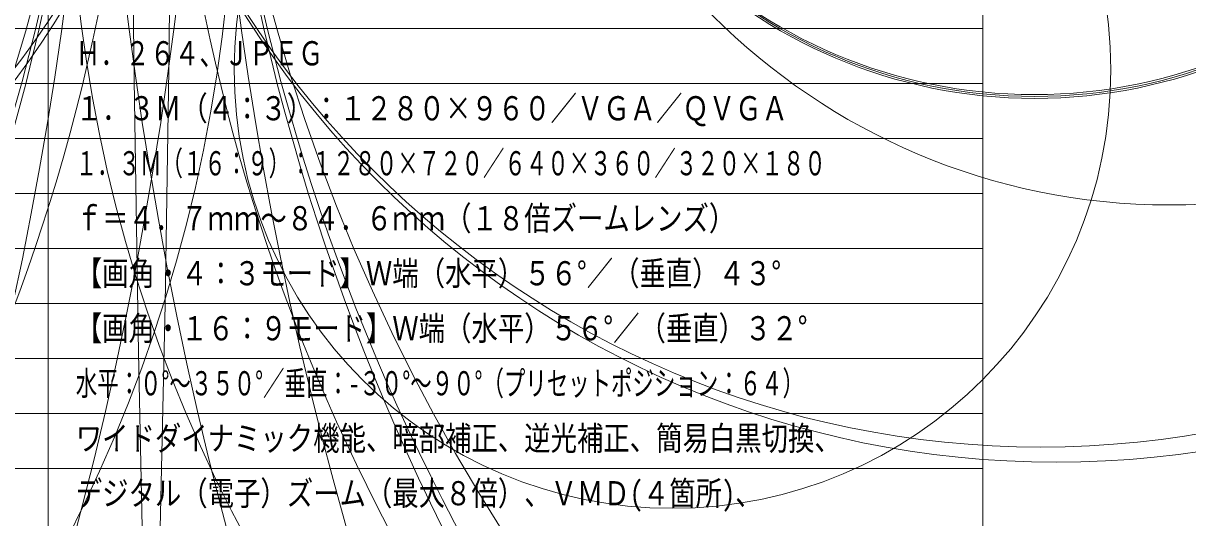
# Model space of a CAD drawing. Units: millimetres, scale not verified. Extents: x -7246 to 7670, y -3804 to 3881.
# Drawn here: x -24.8 to 81.1, y -50.8 to -5.9 of the extents above; entities that cross this region are included whole.
import ezdxf
from ezdxf.enums import TextEntityAlignment as Align

# ---------------------------------------------------------------- set-up
doc = ezdxf.new("R2010")
doc.units = ezdxf.units.MM
doc.header["$LTSCALE"] = 0.125
doc.layers.add('0-1_MOJI1', color=7, linetype='Continuous')
doc.layers.add('0-2_WAKU', color=1, linetype='Continuous', lineweight=18)
doc.layers.add('0-5_GAIKEI', color=1, linetype='Continuous', lineweight=18)
doc.styles.add('ＭＳ ゴシック', font='')
doc.styles.get('ＭＳ ゴシック').set_extended_font_data('MS Gothic')

msp = doc.modelspace()

# ---------------------------------------------------------------- linework, layer by layer
at = {"layer": '0-2_WAKU', "color": 4}
for p, q in [((-22.5003, 13.6389), (-22.5003, -56.3611)), ((62.4997, 13.6389), (62.4997, -56.3611))]:
    msp.add_line(p, q, dxfattribs=at)
at = {"layer": '0-2_WAKU'}
for p, q in [((-62.5003, -6.3611), (62.4997, -6.3611)), ((-62.5003, -11.3611), (62.4997, -11.3611)), ((-62.5003, -16.3611), (62.4997, -16.3611)), ((-62.5003, -21.3611), (62.4997, -21.3611)), ((-62.5003, -26.3611), (62.4997, -26.3611)), ((-62.5003, -31.3611), (62.4997, -31.3611)), ((-62.5003, -36.3611), (62.4997, -36.3611)), ((-62.5003, -41.3611), (62.4997, -41.3611)), ((-62.5003, -46.3611), (62.4997, -46.3611))]:
    msp.add_line(p, q, dxfattribs=at)
at = {"layer": '0-5_GAIKEI'}
for centre, radius in [((3827.7191, 38.644), 3842.7285), ((-3628.6666, 38.6431), 3617.4578), ((-365.6003, 39.5489), 357.4495), ((339.382, 39.5489), 357.4495), ((-353.1548, 40.2551), 335.1063), ((326.3389, 40.2545), 334.5087), ((-225.0696, 40.2459), 207.0029), ((198.8514, 40.2459), 207.003), ((-214.704, 40.339), 196.6371), ((188.4864, 40.339), 196.6377), ((163.3347, 40.3749), 171.5045), ((-189.4724, 40.3749), 171.424), ((-189.9953, 30.1337), 175.5628), ((163.7767, 30.1337), 175.5625), ((-144.5141, 10.5794), 138.9548), ((114.3641, 11.2308), 134.9529), ((-96.1253, 41.5166), 88.0065), ((69.1766, 41.4949), 87.2756), ((67.786, 41.462), 85.8663), ((-92.5953, 41.4168), 84.4566), ((79.4577, 36.3134), 58.7004), ((67.1796, 34.0452), 46.4018), ((67.2142, 33.9024), 46.4305), ((67.22, 33.7274), 46.4305), ((-53.6034, 33.187), 43.6812), ((-53.5368, 33.1838), 43.5745), ((-53.6244, 31.3063), 43.6504), ((-53.5577, 31.307), 43.5437), ((34.2775, -10.0995), 39.8724)]:
    msp.add_circle(centre, radius, dxfattribs=at)

# ---------------------------------------------------------------- texts
at = {"layer": '0-1_MOJI1', "style": 'ＭＳ ゴシック'}
for s, width, p in [('Ｈ．２６４、ＪＰＥＧ', 0.75, (-20.0003, -10.3611)), ('１．３Ｍ（４：３）：１２８０×９６０／ＶＧＡ／ＱＶＧＡ', 0.8, (-20.0003, -15.3611)), ('１．３Ｍ（１６：９）：１２８０×７２０／６４０×３６０／３２０×１８０', 0.65, (-20.0003, -20.3611)), ('ｆ＝４．７ｍｍ～８４．６ｍｍ（１８倍ズームレンズ）', 0.8, (-20.0003, -25.3611)), ('【画角・４：３モード】Ｗ端（水平）５６°／（垂直）４３°', 0.8, (-20.0003, -30.3611)), ('【画角・１６：９モード】Ｗ端（水平）５６°／（垂直）３２°', 0.8, (-20.0003, -35.3611)), ('水平：０°～３５０°／垂直：-３０°～９０°（プリセットポジション：６４）', 0.65, (-20.0003, -40.3611)), ('ワイドダイナミック機能、暗部補正、逆光補正、簡易白黒切換、', 0.8, (-20.0003, -45.3611)), ('デジタル（電子）ズーム（最大８倍）、ＶＭＤ(４箇所)、', 0.8, (-20.0003, -50.3611))]:
    msp.add_text(s, height=2.199, dxfattribs=dict(at, width=width)).set_placement(p, align=Align.BOTTOM_LEFT)

doc.saveas('drawing.dxf')
